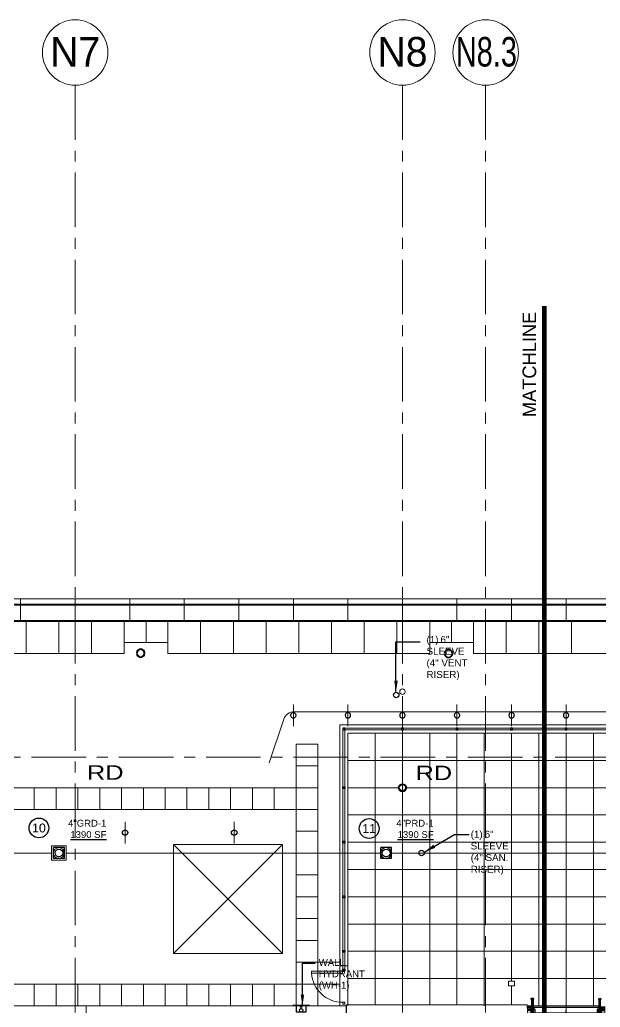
# Model space of a CAD drawing. Header units: inches. Extents: x -26500 to -19489, y -3216 to 2257.
# Drawn here: x -23282 to -22643, y 1099 to 2185 of the extents above; entities that cross this region are included whole.
import ezdxf
from ezdxf.enums import TextEntityAlignment as Align

# ---------------------------------------------------------------- set-up
doc = ezdxf.new("R2010")
doc.units = ezdxf.units.IN
doc.header["$LTSCALE"] = 48
doc.header["$MEASUREMENT"] = 0
for name, pattern in [('A113$0$CENTER', [2, 1.25, -0.25, 0.25, -0.25]), ('A113$0$DGN Style 2', [173.538547, 104.123128, -69.415419]), ('A113$0$DGN Style 3', [242.953966, 173.538547, -69.415419]), ('A113$0$DGN Style 4', [277.835214, 138.830838, -69.415419, 0.173539, -69.415419]), ('NB - PH Mezzanine_plan$0$HIDDEN2', [0.1875, 0.125, -0.0625]), ('NB - PH Mezzanine_plan$0$PHANTOM2', [1.25, 0.625, -0.125, 0.125, -0.125, 0.125, -0.125])]:
    doc.linetypes.add(name, pattern=pattern)
doc.layers.add('A-Anno-Legn', color=8, linetype='Continuous', lineweight=18)
for name, color, linetype in [('A113$0$63', 8, 'Continuous'), ('A113$0$A roof pave', 8, 'Continuous'), ('A113$0$A-DOOR-ADA', 8, 'Continuous'), ('A113$0$A-DOOR-FRM1', 8, 'Continuous'), ('A113$0$A-DOOR-FULL', 8, 'Continuous'), ('A113$0$A-DOOR-SWNG', 8, 'Continuous'), ('A113$0$A-DOOR-THLD', 8, 'Continuous'), ('A113$0$A-GLAZ-FULL', 8, 'Continuous'), ('A113$0$A-GRID-1DP0-15', 8, 'Continuous'), ('A113$0$A-GRID-GRDP0-15', 8, 'Continuous'), ('A113$0$A-PLUMB-SLEEVE', 8, 'Continuous'), ('A113$0$A-roof cope', 8, 'Continuous'), ('A113$0$A-roof davi', 8, 'Continuous'), ('A113$0$A-roof fall', 8, 'Continuous'), ('A113$0$A-roof hral', 8, 'Continuous'), ('A113$0$A-ROOF-PAVE-X1', 8, 'Continuous'), ('A113$0$A-trellis-above', 8, 'Continuous'), ('A113$0$A-WALL-EXTR', 8, 'Continuous'), ('A113$0$A-WALL-FULL-EXTR', 8, 'Continuous'), ('A113$0$bp113 - A-ROOF-CRTS', 8, 'Continuous'), ('A113$0$bp113 - A-ROOF-RFDR', 8, 'Continuous'), ('A113$0$C-PROP', 8, 'Continuous'), ('A113$0$Items below', 8, 'Continuous'), ('A113$0$tower crane', 8, 'Continuous'), ('A113$0$trellis', 8, 'Continuous'), ('NB - PH Mezzanine_plan$0$STMATCHLINE', 1, 'NB - PH Mezzanine_plan$0$HIDDEN2'), ('NB - PH Mezzanine_plan$0$STMETAL1', 1, 'NB - PH Mezzanine_plan$0$HIDDEN2'), ('NB - PH Mezzanine_plan$0$STPJ', 1, 'NB - PH Mezzanine_plan$0$HIDDEN2'), ('P-Anno', 6, 'Continuous'), ('P-Anno-Symb @ 96', 6, 'Continuous'), ('P-Pipe-Ftng', 134, 'Continuous'), ('P-Text', 6, 'Continuous'), ('XREF', 7, 'Continuous')]:
    doc.layers.add(name, color=color, linetype=linetype)
doc.styles.add('A113$0$style-Arial', font='arial.ttf')
doc.styles.add('MAMEP ANNO', font='arial.ttf', dxfattribs={"height": 0.078125})
doc.styles.add('NB - PH Mezzanine_plan$0$au101s01', font='AU101S01.shx')
doc.styles.add('P08', font='arial.ttf', dxfattribs={"height": 0.08})
doc.styles.get("Standard").update_dxf_attribs({"font": 'simplex.shx'})
doc.dimstyles.new('STANDARD$7', dxfattribs={"dimtxt": 0.18, "dimasz": 0.125, "dimexe": 0.18, "dimexo": 0.06, "dimgap": 0.09, "dimtad": 0, "dimtih": 1, "dimtoh": 1, "dimdec": 4, "dimzin": 0, "dimdsep": 46, "dimtxsty": 'Standard', "dimcen": 0.09, "dimadec": 0, "dimazin": 0, "dimtfac": 1, "dimtdec": 4, "dimtofl": 0, "dimtmove": 0, "dimatfit": 3, "dimfxl": 1, "dimtolj": 1, "dimtzin": 0, "dimarcsym": 0})

# ---------------------------------------------------------------- blocks, each defined once
blk = doc.blocks.new('*U726')
at = {"layer": 'A113$0$tower crane', "linetype": 'A113$0$DGN Style 2', "lineweight": 0}
for p, q in [((-480, 480, 0), (480, 480, 0)), ((-480, 480, 0), (-480, -480, 0)), ((-480, 480, 0), (480, -480, 0)), ((480, 480, 0), (-480, -480, 0)), ((480, 480, 0), (480, -480, 0)), ((-480, -480, 0), (480, -480, 0))]:
    blk.add_line(p, q, dxfattribs=at)
blk = doc.blocks.new('*U761')
at = {"layer": 'A113$0$A-DOOR-FRM1', "linetype": 'A113$0$DGN Style 4', "lineweight": 0}
for p, q in [((0, 9.4), (-42.5, 9.4)), ((0, 3.4), (-42.5, 3.4)), ((0, 9.4), (42.5, 9.4)), ((0, 3.4), (42.5, 3.4))]:
    blk.add_line(p, q, dxfattribs=at)
at = {"layer": 'A113$0$A-DOOR-FRM1', "linetype": 'A113$0$DGN Style 4', "lineweight": 0, "flags": 128}
for points in [[(-40.7, 7.8), (-40.7, 7.2), (-40, 7.2)], [(40.7, 7.8), (40.7, 7.2), (40, 7.2)]]:
    blk.add_lwpolyline(points, dxfattribs=at)
at = {"layer": 'A113$0$A-DOOR-FRM1', "linetype": 'Continuous', "lineweight": 0}
for radius in [0.875, 0.688]:
    blk.add_circle((-40.7, 7.2), radius, dxfattribs=at)
at = {"layer": 'A113$0$A-DOOR-FRM1', "linetype": 'Continuous', "lineweight": 0, "extrusion": (0, 0, -1)}
for radius in [0.875, 0.688]:
    blk.add_circle((-40.7, 7.2), radius, dxfattribs=at)
at = {"layer": 'A113$0$A-DOOR-FULL', "lineweight": 40}
for p, q in [((-38.1, 18.5), (-38.1, 19.4)), ((-38.1, 18.5), (-38.1, 19.4)), ((-37.3, 18.5), (-38, 18.5)), ((-37.3, 18.5), (-38, 18.5)), ((-37.3, -18.5), (-37.3, 18.5)), ((-37.3, -18.5), (-37.3, 18.5)), ((-36.8, 18.5), (-36.8, -18.5)), ((-36, 18.5), (-36.8, 18.5)), ((-36.8, 18.5), (-36.8, -18.5)), ((-36, 18.5), (-36.8, 18.5)), ((36, 18.5), (36.7, 18.5)), ((36, 18.5), (36.7, 18.5)), ((36.7, 18.5), (36.7, -18.5)), ((36.7, 18.5), (36.7, -18.5)), ((37.2, -18.5), (37.2, 18.5)), ((37.2, 18.5), (38, 18.5)), ((37.2, -18.5), (37.2, 18.5)), ((37.2, 18.5), (38, 18.5)), ((38, 18.5), (38, 19.4)), ((38, 18.5), (38, 19.4)), ((-38.1, -18.6), (-38.1, -19.4)), ((-38.1, -18.6), (-38.1, -19.4)), ((-37.3, -18.5), (-38, -18.5)), ((-37.3, -18.5), (-38, -18.5)), ((-36, -18.5), (-36.8, -18.5)), ((-36, -18.5), (-36.8, -18.5)), ((-36, -19.4), (-36, -18.6)), ((-36, -19.4), (-36, -18.6)), ((35.9, -19.4), (35.9, -18.6)), ((35.9, -19.4), (35.9, -18.6)), ((36, -18.5), (36.7, -18.5)), ((36, -18.5), (36.7, -18.5)), ((37.2, -18.5), (38, -18.5)), ((37.2, -18.5), (38, -18.5)), ((38, -18.6), (38, -19.4)), ((38, -18.6), (38, -19.4))]:
    blk.add_line(p, q, dxfattribs=at)
at = {"layer": 'A113$0$A-DOOR-FULL', "lineweight": 0}
for p, q in [((-38, 18.5), (-38, -15)), ((-36, 18.5), (-36, 8.6)), ((36, 18.5), (36, 8.6)), ((38, 18.5), (38, -15)), ((-38.9, 10.3), (-42.5, 10.3)), ((-42.5, 10.2), (-42.5, 3.3)), ((-42.3, 6), (-42.5, 6)), ((-38.9, 3.3), (-42.5, 3.3)), ((-36, 7.4), (-36, -15)), ((36, 7.4), (36, -15)), ((38.9, 10.3), (42.5, 10.3)), ((38.9, 3.3), (42.5, 3.3)), ((42.2, 6), (42.5, 6)), ((42.5, 10.2), (42.5, 3.3)), ((-38, -16.2), (-38, -18.5)), ((-38, -16.2), (-38, -18.5)), ((-36, -16.2), (-36, -18.5)), ((-36, -16.2), (-36, -18.5)), ((36, -16.2), (36, -18.5)), ((36, -16.2), (36, -18.5)), ((38, -16.2), (38, -18.5)), ((38, -16.2), (38, -18.5))]:
    blk.add_line(p, q, dxfattribs=at)
at = {"layer": 'A113$0$A-DOOR-FULL'}
for p, q in [((-37.3, 18.5), (-37.4, 18.5)), ((-37.3, 18.5), (-37.4, 18.5)), ((-36.6, 18.5), (-36.8, 18.5)), ((-36.6, 18.5), (-36.8, 18.5)), ((36.6, 18.5), (36.7, 18.5)), ((36.6, 18.5), (36.7, 18.5)), ((37.2, 18.5), (37.4, 18.5)), ((37.2, 18.5), (37.4, 18.5)), ((-37.3, -18.5), (-37.4, -18.5)), ((-37.3, -18.5), (-37.4, -18.5)), ((-36.6, -18.5), (-36.8, -18.5)), ((-36.6, -18.5), (-36.8, -18.5)), ((36.6, -18.5), (36.7, -18.5)), ((36.6, -18.5), (36.7, -18.5)), ((37.2, -18.5), (37.4, -18.5)), ((37.2, -18.5), (37.4, -18.5))]:
    blk.add_line(p, q, dxfattribs=at)
at = {"layer": 'A113$0$A-DOOR-FULL', "lineweight": 30}
for p, q in [((-36, 19.4), (-36, 18.5)), ((-36, 19.4), (-36, 18.5)), ((35.9, 19.4), (35.9, 18.5)), ((35.9, 19.4), (35.9, 18.5))]:
    blk.add_line(p, q, dxfattribs=at)
at = {"layer": 'A113$0$A-DOOR-FULL', "linetype": 'Continuous', "lineweight": 0}
for p, q in [((-38.9, 10.3), (-42.5, 10.3)), ((-38.9, 10.3), (-38.9, 3.3)), ((-36, 8.6), (-36.8, 8.6)), ((-36, 7.4), (-36.8, 7.4)), ((-35.4, -14.3), (-35.4, 6.8)), ((-35.4, -14.3), (-35.4, 6.8)), ((-34.1, -14.3), (-34.1, 6.8)), ((-34.1, -14.3), (-34.1, 6.8)), ((34.1, -14.3), (34.1, 6.8)), ((34.1, -14.3), (34.1, 6.8)), ((35.4, -14.3), (35.4, 6.8)), ((35.4, -14.3), (35.4, 6.8)), ((36, 8.6), (36.7, 8.6)), ((36, 7.4), (36.7, 7.4)), ((38.9, 10.3), (38.9, 3.3)), ((38.9, 10.3), (42.5, 10.3)), ((-39.3, -15), (-37.3, -15)), ((-39.3, -15), (-37.3, -15)), ((-39.3, -16.2), (-37.3, -16.2)), ((-39.3, -16.2), (-37.3, -16.2)), ((-36.8, -15), (-36, -15)), ((-36.8, -15), (-36, -15)), ((-36.8, -16.2), (-36, -16.2)), ((-36.8, -16.2), (-36, -16.2)), ((36.7, -15), (36, -15)), ((36.7, -15), (36, -15)), ((36.7, -16.2), (36, -16.2)), ((36.7, -16.2), (36, -16.2)), ((39.2, -15), (37.2, -15)), ((39.2, -15), (37.2, -15)), ((39.2, -16.2), (37.2, -16.2)), ((39.2, -16.2), (37.2, -16.2))]:
    blk.add_line(p, q, dxfattribs=at)
at = {"layer": 'A113$0$A-DOOR-FULL', "linetype": 'Continuous', "lineweight": 0, "extrusion": (0, 0, -1)}
blk.add_circle((39.2, -15.6), 0.625, dxfattribs=at)
blk.add_circle((39.2, -15.6), 0.625, dxfattribs=at)
at = {"layer": 'A113$0$A-DOOR-FULL', "linetype": 'Continuous', "lineweight": 0}
blk.add_circle((39.2, -15.6), 0.625, dxfattribs=at)
blk.add_circle((39.2, -15.6), 0.625, dxfattribs=at)
at = {"layer": 'A113$0$A-DOOR-FULL', "lineweight": 40}
for centre, radius, start, end in [((-38, 19.4), 0.05, 112.9744, 180), ((-38, 19.4), 0.05, 112.9744, 180), ((-38, 18.5), 0.05, 180, 270), ((-38, 18.5), 0.05, 180, 270), ((-38, -18.6), 0.05, 90, 180), ((-38, -18.6), 0.05, 90, 180), ((-38, -19.4), 0.05, 180, 247.0256), ((-38, -19.4), 0.05, 180, 247.0256), ((-37, -17), 2.61, 247.0256, 270.0003), ((-37, -17), 2.61, 247.0256, 270.0003), ((-37, -17), 2.61, 270.0003, 292.9744), ((-37, -17), 2.61, 270.0003, 292.9744), ((-36, -18.6), 0.05, 0, 90), ((-36, -18.6), 0.05, 0, 90), ((-36, -19.4), 0.05, 292.9744, 0), ((-36, -19.4), 0.05, 292.9744, 0)]:
    blk.add_arc(centre, radius, start, end, dxfattribs=at)
at = {"layer": 'A113$0$A-DOOR-FULL', "lineweight": 30}
for centre, radius, start, end in [((-37, 17), 2.61, 67.0256, 112.9744), ((-37, 17), 2.61, 67.0256, 112.9744), ((-36, 19.4), 0.05, 0, 67.0256), ((-36, 19.4), 0.05, 0, 67.0256), ((-36, 18.5), 0.05, 270, 0), ((-36, 18.5), 0.05, 270, 0)]:
    blk.add_arc(centre, radius, start, end, dxfattribs=at)
at = {"layer": 'A113$0$A-DOOR-FULL', "lineweight": 30, "extrusion": (0, 0, -1)}
for centre, radius, start, end in [((-36, 19.4), 0.05, 0, 67.0256), ((-36, 19.4), 0.05, 0, 67.0256), ((-36, 18.5), 0.05, 270, 0), ((-36, 18.5), 0.05, 270, 0), ((-37, 17), 2.61, 67.0256, 112.9744), ((-37, 17), 2.61, 67.0256, 112.9744)]:
    blk.add_arc(centre, radius, start, end, dxfattribs=at)
at = {"layer": 'A113$0$A-DOOR-FULL', "lineweight": 40, "extrusion": (0, 0, -1)}
for centre, radius, start, end in [((-38, 19.4), 0.05, 112.9744, 180), ((-38, 19.4), 0.05, 112.9744, 180), ((-38, 18.5), 0.05, 180, 270), ((-38, 18.5), 0.05, 180, 270), ((-36, -18.6), 0.05, 0, 90), ((-36, -18.6), 0.05, 0, 90), ((-36, -19.4), 0.05, 292.9744, 0), ((-36, -19.4), 0.05, 292.9744, 0), ((-37, -17), 2.61, 270.0003, 292.9744), ((-37, -17), 2.61, 270.0003, 292.9744), ((-37, -17), 2.61, 247.0256, 270.0003), ((-37, -17), 2.61, 247.0256, 270.0003), ((-38, -18.6), 0.05, 90, 180), ((-38, -18.6), 0.05, 90, 180), ((-38, -19.4), 0.05, 180, 247.0256), ((-38, -19.4), 0.05, 180, 247.0256)]:
    blk.add_arc(centre, radius, start, end, dxfattribs=at)
at = {"layer": 'A113$0$A-DOOR-FULL', "linetype": 'Continuous', "lineweight": 0}
for centre, radius, start, end in [((-36, 6.8), 1.88, 0, 90), ((-36, 6.8), 1.88, 0, 90), ((-36, 6.8), 0.625, 0, 90), ((-36, 6.8), 0.625, 0, 90), ((36, -14.3), 1.88, 180, 270), ((36, -14.3), 1.88, 180, 270), ((36, -14.3), 0.625, 180, 270), ((36, -14.3), 0.625, 180, 270)]:
    blk.add_arc(centre, radius, start, end, dxfattribs=at)
at = {"layer": 'A113$0$A-DOOR-FULL', "linetype": 'Continuous', "lineweight": 0, "extrusion": (0, 0, -1)}
for centre, radius, start, end in [((-36, 6.8), 1.88, 0, 90), ((-36, 6.8), 1.88, 0, 90), ((-36, 6.8), 0.625, 0, 90), ((-36, 6.8), 0.625, 0, 90), ((36, -14.3), 0.625, 180, 270), ((36, -14.3), 1.88, 180, 270), ((36, -14.3), 0.625, 180, 270), ((36, -14.3), 1.88, 180, 270)]:
    blk.add_arc(centre, radius, start, end, dxfattribs=at)
at = {"layer": 'A113$0$A-DOOR-FULL', "lineweight": 0}
for points in [[(-42.3, 8.3), (-42.5, 8.3), (-42.5, 6), (-42.3, 6)], [(42.2, 8.3), (42.5, 8.3), (42.5, 6), (42.2, 6)]]:
    blk.add_3dface(points, dxfattribs=at)
at = {"layer": 'A113$0$A-DOOR-SWNG', "linetype": 'A113$0$DGN Style 3', "lineweight": 0}
blk.add_line((0, 6.3), (0, 9.3), dxfattribs=at)
blk.add_line((0, 6.3), (0, 9.3), dxfattribs=at)
for points in [[(-36, -19.6), (-1.9, -2.8), (-0.1, 6.3)], [(36, -19.6), (1.9, -2.8), (0.1, 6.3)]]:
    blk.add_spline(points, degree=3, dxfattribs=at)
at = {"layer": 'A113$0$A-DOOR-THLD', "linetype": 'Continuous', "lineweight": 0}
for p, q in [((-38, 9.8), (-38.9, 9.8)), ((-38, 3.8), (-38.9, 3.8)), ((-36, 9.8), (0, 9.8)), ((-35.4, 3.8), (-36, 3.8)), ((-34.1, 3.8), (0, 3.8)), ((36, 9.8), (0, 9.8)), ((34.1, 3.8), (0, 3.8)), ((35.4, 3.8), (36, 3.8)), ((38.9, 9.8), (38, 9.8)), ((38, 3.8), (38.9, 3.8))]:
    blk.add_line(p, q, dxfattribs=at)
at = {"layer": 'A113$0$A-DOOR-THLD', "linetype": 'A113$0$DGN Style 2', "lineweight": 0}
for p, q in [((-38, 9.8), (-36, 9.8)), ((-38, 3.8), (-36, 3.8)), ((-35.4, 3.8), (-34.1, 3.8)), ((35.4, 3.8), (34.1, 3.8)), ((38, 9.8), (36, 9.8)), ((38, 3.8), (36, 3.8))]:
    blk.add_line(p, q, dxfattribs=at)
at = {"layer": 'A113$0$A-GLAZ-FULL', "linetype": 'Continuous', "lineweight": 30}
blk.add_circle((-40.7, 7.2), 1.19, dxfattribs=at)
at = {"layer": 'A113$0$A-GLAZ-FULL', "linetype": 'Continuous', "lineweight": 30, "extrusion": (0, 0, -1)}
blk.add_circle((-40.7, 7.2), 1.19, dxfattribs=at)
blk = doc.blocks.new('A113')
at = {"layer": 'A113$0$A roof pave', "lineweight": 0, "transparency": 33554687}
for p, q in [((-23275, 1488.1, -2660.4), (-23275, 1524.1, -2660.4)), ((-23239, 1488.1, -2660.4), (-23239, 1524.1, -2660.4)), ((-23203, 1488.1, -2660.4), (-23203, 1524.1, -2660.4)), ((-23167, 1500.1, -2660.4), (-23167, 1524.1, -2660.4)), ((-23143, 1500.1, -2660.4), (-23143, 1524.1, -2660.4)), ((-23119, 1500.1, -2660.4), (-23119, 1524.1, -2660.4)), ((-23083, 1488.1, -2660.4), (-23083, 1524.1, -2660.4)), ((-23047, 1488.1, -2660.4), (-23047, 1524.1, -2660.4)), ((-23011, 1488.1, -2660.4), (-23011, 1524.1, -2660.4)), ((-22975, 1488.1, -2660.4), (-22975, 1524.1, -2660.4)), ((-22939, 1488.1, -2660.4), (-22939, 1524.1, -2660.4)), ((-22903, 1488.1, -2660.4), (-22903, 1524.1, -2660.4)), ((-22867, 1488.1, -2660.4), (-22867, 1524.1, -2660.4)), ((-22831, 1500.1, -2660.4), (-22831, 1524.1, -2660.4)), ((-22807, 1500.1, -2660.4), (-22807, 1524.1, -2660.4)), ((-22783, 1500.1, -2660.4), (-22783, 1524.1, -2660.4)), ((-22747, 1488.1, -2660.4), (-22747, 1524.1, -2660.4)), ((-22711, 1488.1, -2660.4), (-22711, 1524.1, -2660.4)), ((-22675, 1488.1, -2660.4), (-22675, 1524.1, -2660.4)), ((-22978, 1364.5, -2660.4), (-22954, 1364.5, -2660.4)), ((-23266, 1340.5, -2660.4), (-23266, 1316.5, -2660.4)), ((-23242, 1340.5, -2660.4), (-23242, 1316.5, -2660.4)), ((-23218, 1340.5, -2660.4), (-23218, 1316.5, -2660.4)), ((-23194, 1340.5, -2660.4), (-23194, 1316.5, -2660.4)), ((-23170, 1340.5, -2660.4), (-23170, 1316.5, -2660.4)), ((-23146, 1340.5, -2660.4), (-23146, 1316.5, -2660.4)), ((-23122, 1340.5, -2660.4), (-23122, 1316.5, -2660.4)), ((-23098, 1340.5, -2660.4), (-23098, 1316.5, -2660.4)), ((-23074, 1340.5, -2660.4), (-23074, 1316.5, -2660.4)), ((-23050, 1340.5, -2660.4), (-23050, 1316.5, -2660.4)), ((-23026, 1340.5, -2660.4), (-23026, 1316.5, -2660.4)), ((-23002, 1340.5, -2660.4), (-23002, 1316.5, -2660.4)), ((-22978, 1340.5, -2660.4), (-22954, 1340.5, -2660.4)), ((-22978, 1340.5, -2660.4), (-22978, 1316.5, -2660.4)), ((-22978, 1316.5, -2660.4), (-22954, 1316.5, -2660.4)), ((-22978, 1292.5, -2660.4), (-22954, 1292.5, -2660.4)), ((-22978, 1268.5, -2660.4), (-22954, 1268.5, -2660.4)), ((-22978, 1244.5, -2660.4), (-22954, 1244.5, -2660.4)), ((-22978, 1220.5, -2660.4), (-22954, 1220.5, -2660.4)), ((-22978, 1196.5, -2660.4), (-22954, 1196.5, -2660.4)), ((-22978, 1172.5, -2660.4), (-22954, 1172.5, -2660.4)), ((-22978, 1148.5, -2660.4), (-22954, 1148.5, -2660.4)), ((-22954, 1148.5, -2660.4), (-22954, 1124.5, -2660.4)), ((-22954, 1148.5, -2660.4), (-22930, 1148.5, -2660.4)), ((-22930, 1144.5, -2660.4), (-22930, 1100.5, -2660.4)), ((-23266, 1124.5, -2660.4), (-23266, 1100.5, -2660.4)), ((-23242, 1124.5, -2660.4), (-23242, 1100.5, -2660.4)), ((-23218, 1124.5, -2660.4), (-23218, 1100.5, -2660.4)), ((-23194, 1124.5, -2660.4), (-23194, 1100.5, -2660.4)), ((-23170, 1124.5, -2660.4), (-23170, 1100.5, -2660.4)), ((-23146, 1124.5, -2660.4), (-23146, 1100.5, -2660.4)), ((-23122, 1124.5, -2660.4), (-23122, 1100.5, -2660.4)), ((-23098, 1124.5, -2660.4), (-23098, 1100.5, -2660.4)), ((-23074, 1124.5, -2660.4), (-23074, 1100.5, -2660.4)), ((-23050, 1124.5, -2660.4), (-23050, 1100.5, -2660.4)), ((-23026, 1124.5, -2660.4), (-23026, 1100.5, -2660.4)), ((-23002, 1124.5, -2660.4), (-23002, 1100.5, -2660.4)), ((-22978, 1124.5, -2660.4), (-22978, 1100.5, -2660.4)), ((-22954, 1124.5, -2660.4), (-22954, 1100.5, -2660.4)), ((-22930, 1124.5, -2660.4), (-22930, 1100.5, -2660.4))]:
    blk.add_line(p, q, dxfattribs=at)
at = {"layer": 'A113$0$A roof pave', "lineweight": 13, "transparency": 33554687}
for p, q in [((-23167, 1500.1, -2660.4), (-23119, 1500.1, -2660.4)), ((-23167, 1500.1, -2660.4), (-23167, 1488.1, -2660.4)), ((-23119, 1500.1, -2660.4), (-23119, 1488.1, -2660.4)), ((-22831, 1500.1, -2660.4), (-22783, 1500.1, -2660.4)), ((-22831, 1500.1, -2660.4), (-22831, 1488.1, -2660.4)), ((-22783, 1500.1, -2660.4), (-22783, 1488.1, -2660.4)), ((-23455, 1488.1, -2660.4), (-23167, 1488.1, -2660.4)), ((-23119, 1488.1, -2660.4), (-22831, 1488.1, -2660.4)), ((-22783, 1488.1, -2660.4), (-22495, 1488.1, -2660.4)), ((-22978, 1388.5, -2660.4), (-22954, 1388.5, -2660.4)), ((-22978, 1124.5, -2660.4), (-22978, 1388.5, -2660.4)), ((-22954, 1148.5, -2660.4), (-22954, 1388.5, -2660.4)), ((-22978, 1340.5, -2660.4), (-23650, 1340.5, -2660.4)), ((-22978, 1316.5, -2660.4), (-23650, 1316.5, -2660.4)), ((-22930, 1124.5, -2660.4), (-23650, 1124.5, -2660.4))]:
    blk.add_line(p, q, dxfattribs=at)
at = {"layer": 'A113$0$A-DOOR-ADA', "lineweight": 13, "transparency": 33554687}
blk.add_3dface([(-22744.3, 1122.5, -2660.4), (-22744.3, 1127.5, -2660.4), (-22737.8, 1127.5, -2660.4), (-22737.8, 1122.5, -2660.4)], dxfattribs=at)
at = {"layer": 'A113$0$A-GRID-1DP0-15', "lineweight": 13, "transparency": 33554687}
for centre in [(-23221, 2149.2), (-22861, 2149.2)]:
    blk.add_circle(centre, 36, dxfattribs=at)
at = {"layer": 'A113$0$A-GRID-GRDP0-15', "linetype": 'A113$0$CENTER', "lineweight": 0, "transparency": 33554687}
for p, q in [((-23221, 2113.2), (-23221, -676.9)), ((-22861, 2113.2), (-22861, -797.9)), ((-22769.5, 2113.2), (-22769.5, 1016.1)), ((-23941, 1374.1), (-20364.9, 1374.1))]:
    blk.add_line(p, q, dxfattribs=at)
at = {"layer": 'A113$0$A-GRID-GRDP0-15', "lineweight": 13, "transparency": 33554687}
blk.add_circle((-22769.5, 2149.2), 36, dxfattribs=at)
at = {"layer": 'A113$0$A-PLUMB-SLEEVE', "lineweight": 13, "transparency": 33554687}
blk.add_circle((-22861, 1446.1, -2660.4), 3, dxfattribs=at)
at = {"layer": 'A113$0$A-roof cope', "lineweight": 13, "transparency": 33554687}
blk.add_line((-23887, 1548.1, -2660.4), (-21055, 1548.1, -2660.4), dxfattribs=at)
at = {"layer": 'A113$0$A-roof cope', "lineweight": 0, "transparency": 33554687}
for p, q in [((-23281, 1524.1, -2660.4), (-23281, 1548.1, -2660.4)), ((-23221, 1524.1, -2660.4), (-23221, 1548.1, -2660.4)), ((-23161, 1524.1, -2660.4), (-23161, 1548.1, -2660.4)), ((-23101, 1524.1, -2660.4), (-23101, 1548.1, -2660.4)), ((-23041, 1524.1, -2660.4), (-23041, 1548.1, -2660.4)), ((-22981, 1524.1, -2660.4), (-22981, 1548.1, -2660.4)), ((-22921, 1524.1, -2660.4), (-22921, 1548.1, -2660.4)), ((-22861, 1524.1, -2660.4), (-22861, 1548.1, -2660.4)), ((-22801, 1524.1, -2660.4), (-22801, 1548.1, -2660.4)), ((-22741, 1524.1, -2660.4), (-22741, 1548.1, -2660.4)), ((-22681, 1524.1, -2660.4), (-22681, 1548.1, -2660.4))]:
    blk.add_line(p, q, dxfattribs=at)
at = {"layer": 'A113$0$A-roof cope', "lineweight": 40, "transparency": 33554687}
blk.add_line((-23863, 1524.1, -2660.4), (-21079, 1524.1, -2660.4), dxfattribs=at)
at = {"layer": 'A113$0$A-roof davi', "lineweight": 40, "transparency": 33554687, "extrusion": (0, 0, -1)}
for centre in [(23149, 1488.5, 2660.4), (22810.3, 1488.1, 2660.4)]:
    blk.add_circle(centre, 4.32, dxfattribs=at)
at = {"layer": 'A113$0$A-roof fall', "lineweight": 0, "transparency": 33554687}
for p, q in [((-22981, 1408.1, -2660.4), (-22981, 1432.1, -2660.4)), ((-22921, 1408.1, -2660.4), (-22921, 1432.1, -2660.4)), ((-22861, 1408.1, -2660.4), (-22861, 1432.1, -2660.4)), ((-22801, 1408.1, -2660.4), (-22801, 1432.1, -2660.4)), ((-22741, 1408.1, -2660.4), (-22741, 1432.1, -2660.4)), ((-22681, 1408.1, -2660.4), (-22681, 1432.1, -2660.4)), ((-23166.1, 1303.1, -2660.4), (-23166.1, 1279.1, -2660.4)), ((-23046.1, 1303.1, -2660.4), (-23046.1, 1279.1, -2660.4))]:
    blk.add_line(p, q, dxfattribs=at)
at = {"layer": 'A113$0$A-roof fall', "lineweight": 13, "transparency": 33554687}
for p, q in [((-22980, 1424.1, -2660.4), (-21244.1, 1424.1, -2660.4)), ((-22991.3, 1415.9, -2660.4), (-23007.6, 1367.9, -2660.4))]:
    blk.add_line(p, q, dxfattribs=at)
at = {"layer": 'A113$0$A-roof fall', "lineweight": 13, "transparency": 33554687, "extrusion": (0, 0, -1)}
blk.add_arc((22980, 1412.1, 2660.4), 12, 18.7377, 90, dxfattribs=at)
at = {"layer": 'A113$0$A-roof fall', "lineweight": 30, "transparency": 33554687, "extrusion": (0, 0, -1)}
for centre in [(-22981, 1420.1, -2660.4), (-22921, 1420.1, -2660.4), (-22861, 1420.1, -2660.4), (-22801, 1420.1, -2660.4), (-22741, 1420.1, -2660.4), (-22681, 1420.1, -2660.4)]:
    blk.add_ellipse(centre, major_axis=(-3, 0), ratio=0.999999, dxfattribs=at)
at = {"layer": 'A113$0$A-roof fall', "lineweight": 30, "transparency": 33554687}
for centre in [(-23166.1, 1291.1, -2660.4), (-23046.1, 1291.1, -2660.4)]:
    blk.add_ellipse(centre, major_axis=(-3, 0), ratio=0.999999, dxfattribs=at)
at = {"layer": 'A113$0$A-roof hral', "lineweight": 13, "transparency": 33554687}
for p, q in [((-22926.5, 1138.5, -2660.4), (-22926.5, 1405.5, -2660.4)), ((-22926, 1406, -2660.4), (-21358.5, 1406, -2660.4)), ((-22924.5, 1138.5, -2660.4), (-22924.5, 1403.5, -2660.4)), ((-22924, 1404, -2660.4), (-21360.5, 1404, -2660.4)), ((-22927, 1138.5, -2660.4), (-22961, 1138.5, -2660.4)), ((-22961, 1138.5, -2660.4), (-22961, 1136.5, -2660.4)), ((-22927, 1136.5, -2660.4), (-22961, 1136.5, -2660.4)), ((-22927, 1138.5, -2660.4), (-22927, 1136.5, -2660.4)), ((-22926.5, 1138.5, -2660.4), (-22924.5, 1138.5, -2660.4)), ((-22924.5, 1138.5, -2660.4), (-22926.5, 1138.5, -2660.4)), ((-22926.5, 1102.5, -2660.4), (-22926.5, 1104.5, -2660.4)), ((-22926.5, 1104.5, -2660.4), (-22924.5, 1104.5, -2660.4)), ((-22926.5, 1102.5, -2660.4), (-22926.5, 1104.5, -2660.4)), ((-22924.5, 1104.5, -2660.4), (-22926.5, 1104.5, -2660.4)), ((-22926.5, 1102.5, -2660.4), (-22924.5, 1102.5, -2660.4)), ((-22924.5, 1102.5, -2660.4), (-22926.5, 1102.5, -2660.4)), ((-22924.5, 1102.5, -2660.4), (-22924.5, 1104.5, -2660.4)), ((-22924.5, 1102.5, -2660.4), (-22924.5, 1104.5, -2660.4))]:
    blk.add_line(p, q, dxfattribs=at)
at = {"layer": 'A113$0$A-roof hral', "lineweight": 0, "transparency": 33554687}
blk.add_arc((-22927, 1138.5, -2660.4), 34, 183.3723, 270.8425, dxfattribs=at)
at = {"layer": 'A113$0$A-roof hral', "lineweight": 30, "transparency": 33554687}
for points in [[(-22924.5, 1406, -2660.4), (-22926.5, 1406, -2660.4), (-22926.5, 1404, -2660.4), (-22924.5, 1404, -2660.4)], [(-22860, 1406, -2660.4), (-22862, 1406, -2660.4), (-22862, 1404, -2660.4), (-22860, 1404, -2660.4)], [(-22800, 1406, -2660.4), (-22802, 1406, -2660.4), (-22802, 1404, -2660.4), (-22800, 1404, -2660.4)], [(-22740, 1406, -2660.4), (-22742, 1406, -2660.4), (-22742, 1404, -2660.4), (-22740, 1404, -2660.4)], [(-22680, 1406, -2660.4), (-22682, 1406, -2660.4), (-22682, 1404, -2660.4), (-22680, 1404, -2660.4)], [(-22924.5, 1339.5, -2660.4), (-22926.5, 1339.5, -2660.4), (-22926.5, 1341.5, -2660.4), (-22924.5, 1341.5, -2660.4)], [(-22924.5, 1279.5, -2660.4), (-22926.5, 1279.5, -2660.4), (-22926.5, 1281.5, -2660.4), (-22924.5, 1281.5, -2660.4)], [(-22924.5, 1219.5, -2660.4), (-22926.5, 1219.5, -2660.4), (-22926.5, 1221.5, -2660.4), (-22924.5, 1221.5, -2660.4)], [(-22924.5, 1159.5, -2660.4), (-22926.5, 1159.5, -2660.4), (-22926.5, 1161.5, -2660.4), (-22924.5, 1161.5, -2660.4)], [(-22924.5, 1138.5, -2660.4), (-22926.5, 1138.5, -2660.4), (-22926.5, 1140.5, -2660.4), (-22924.5, 1140.5, -2660.4)], [(-22926.5, 1138.5, -2660.4), (-22924.5, 1138.5, -2660.4), (-22924.5, 1140.5, -2660.4), (-22926.5, 1140.5, -2660.4)]]:
    blk.add_3dface(points, dxfattribs=at)
at = {"layer": 'A113$0$A-ROOF-PAVE-X1', "lineweight": 13, "transparency": 33554687}
for p, q in [((-22930, 1409.5, -2660.4), (-21354.5, 1409.5, -2660.4)), ((-22930, 1144.5, -2660.4), (-22930, 1409.5, -2660.4)), ((-22921, 1400.5, -2660.4), (-21363.5, 1400.5, -2660.4)), ((-22921, 1144.5, -2660.4), (-22921, 1400.5, -2660.4)), ((-22930, 1144.5, -2660.4), (-22926.5, 1144.5, -2660.4)), ((-22924.5, 1144.5, -2660.4), (-22921, 1144.5, -2660.4))]:
    blk.add_line(p, q, dxfattribs=at)
at = {"layer": 'A113$0$A-ROOF-PAVE-X1', "lineweight": 0, "transparency": 33554687}
for p, q in [((-22891, 1101.5, -2660.4), (-22891, 1400.5, -2660.4)), ((-22861, 1344.5, -2660.4), (-22861, 1400.5, -2660.4)), ((-22831, 1101.5, -2660.4), (-22831, 1400.5, -2660.4)), ((-22801, 1101.5, -2660.4), (-22801, 1400.5, -2660.4)), ((-22771, 1100.5, -2660.4), (-22771, 1400.5, -2660.4)), ((-22741, 1127.5, -2660.4), (-22741, 1400.5, -2660.4)), ((-22711, 1130.5, -2660.4), (-22711, 1400.5, -2660.4)), ((-22681, 1100.5, -2660.4), (-22681, 1400.5, -2660.4)), ((-22651, 1100.5, -2660.4), (-22651, 1400.5, -2660.4)), ((-22921, 1370.5, -2660.4), (-21363.5, 1370.5, -2660.4)), ((-22921, 1340.5, -2660.4), (-22865, 1340.5, -2660.4)), ((-22861, 1100.5, -2660.4), (-22861, 1336.5, -2660.4)), ((-22857, 1340.5, -2660.4), (-22505, 1340.5, -2660.4)), ((-22921, 1310.5, -2660.4), (-21363.5, 1310.5, -2660.4)), ((-22921, 1280.5, -2660.4), (-21363.5, 1280.5, -2660.4)), ((-22921, 1250.5, -2660.4), (-21363.5, 1250.5, -2660.4)), ((-22921, 1220.5, -2660.4), (-21363.5, 1220.5, -2660.4)), ((-22921, 1190.5, -2660.4), (-21363.5, 1190.5, -2660.4)), ((-22921, 1160.5, -2660.4), (-21363.5, 1160.5, -2660.4)), ((-22921, 1101.5, -2660.4), (-22921, 1144.5, -2660.4)), ((-22921, 1130.5, -2660.4), (-21363.5, 1130.5, -2660.4)), ((-22711, 1100.5, -2660.4), (-22711, 1130.5, -2660.4)), ((-22741, 1101.5, -2660.4), (-22741, 1122.5, -2660.4)), ((-22723.8, 1100.5, -2660.4), (-22719, 1100.5, -2660.4)), ((-22717, 1100.5, -2660.4), (-22645, 1100.5, -2660.4)), ((-22681, 1099, -2660.4), (-22681, 1103.4, -2660.4))]:
    blk.add_line(p, q, dxfattribs=at)
at = {"layer": 'A113$0$A-trellis-above', "lineweight": 0, "transparency": 33554687}
for q in [(-22921, 1100.5, -2660.4), (-21363.5, 1400.5, -2660.4)]:
    blk.add_line((-22921, 1400.5, -2660.4), q, dxfattribs=at)
at = {"layer": 'A113$0$A-WALL-EXTR', "lineweight": 0, "transparency": 33554687}
for p, q in [((-22922.8, 1100.5, 1992.8), (-22922.8, 1101.5, 1992.8)), ((-22723.8, 1098, 1992.8), (-22723.8, 1101.5, 1992.8))]:
    blk.add_line(p, q, dxfattribs=at)
at = {"layer": 'A113$0$A-WALL-EXTR', "lineweight": 0, "transparency": 33554687, "elevation": 1992.8, "flags": 128}
blk.add_lwpolyline([(-22922.8, 1101.5), (-22723.8, 1101.5)], dxfattribs=at)
at = {"layer": 'A113$0$A-WALL-FULL-EXTR', "lineweight": 13, "transparency": 33554687}
blk.add_line((-22922.8, 1100.5, 1992.8), (-23476.7, 1100.5, 1992.8), dxfattribs=at)
at = {"layer": 'A113$0$A-WALL-FULL-EXTR', "lineweight": 30, "transparency": 33554687}
blk.add_line((-22922.8, 1100.5, 1992.8), (-22922.8, 1091.2, 1992.8), dxfattribs=at)
at = {"layer": 'A113$0$bp113 - A-ROOF-CRTS', "lineweight": 13, "transparency": 33554687}
for p, q in [((-23591, 1268.6, -2660.4), (-23247, 1268.6, -2660.4)), ((-23231, 1268.6, -2660.4), (-22885, 1268.6, -2660.4)), ((-22873, 1268.6, -2660.4), (-22525, 1268.6, -2660.4))]:
    blk.add_line(p, q, dxfattribs=at)
at = {"layer": 'A113$0$bp113 - A-ROOF-RFDR', "lineweight": 13, "transparency": 33554687}
for centre in [(-23239, 1268.6, -2660.4), (-22879, 1268.6, -2660.4)]:
    blk.add_circle(centre, 6, dxfattribs=at)
blk.add_3dface([(-23247, 1276.6, -2660.4), (-23231, 1276.6, -2660.4), (-23231, 1260.6, -2660.4), (-23247, 1260.6, -2660.4)], dxfattribs=at)
at = {"layer": 'A113$0$C-PROP', "lineweight": 40, "transparency": 33554687, "flags": 128}
blk.add_lwpolyline([(-25004.5, -676.9), (-24022, 1542.1), (-21061, 1542.1), (-21061, -676.9)], dxfattribs=at)
at = {"layer": 'A113$0$Items below', "lineweight": 0, "transparency": 33554687}
blk.add_line((-21061, 1542.1, -2660.4), (-23881, 1542.1, -2660.4), dxfattribs=at)
at = {"layer": 'A113$0$trellis', "lineweight": 40, "transparency": 33554687}
for centre in [(-22861, 1340.5, 0), (-22861, 1340.5, -2660.4)]:
    blk.add_circle(centre, 4, dxfattribs=at)
at = {"layer": 'A113$0$A-DOOR-SWNG', "lineweight": 0, "transparency": 33554687}
blk.add_blockref('*U761', (-22681, 1089.2, 1992.8), dxfattribs=at)
at = {"layer": 'A113$0$tower crane', "lineweight": 0, "transparency": 33554687, "xscale": 0.125, "yscale": 0.125, "zscale": 0.125}
blk.add_blockref('*U726', (-23053, 1218.1, 0), dxfattribs=at)
at = {"layer": 'A113$0$63', "lineweight": 0, "transparency": 33554687, "style": 'A113$0$style-Arial', "width": 1.246875}
for p in [(-23208, 1349.2), (-22846.6, 1348.8, 0)]:
    blk.add_text('RD', height=16, dxfattribs=at).set_placement(p)
at = {"layer": 'A113$0$A-GRID-1DP0-15', "lineweight": 13, "transparency": 33554687, "style": 'A113$0$style-Arial', "width": 0.95}
for s, p in [('N7', (-23248.5, 2133.8)), ('N8', (-22888.5, 2133.8))]:
    blk.add_text(s, height=32.5, dxfattribs=at).set_placement(p)
at = {"layer": 'A113$0$A-GRID-GRDP0-15', "lineweight": 13, "transparency": 33554687, "style": 'A113$0$style-Arial', "width": 0.701538}
blk.add_text('N8.3', height=32.5, dxfattribs=at).set_placement((-22802.3, 2133.8))
blk = doc.blocks.new('NB - PH Mezzanine_plan')
at = {"layer": 'NB - PH Mezzanine_plan$0$STMATCHLINE', "linetype": 'NB - PH Mezzanine_plan$0$PHANTOM2', "transparency": 33554687, "const_width": 5}
blk.add_lwpolyline([(-22705, -462.9), (-22705, 1870.3)], dxfattribs=at)
at = {"layer": 'NB - PH Mezzanine_plan$0$STMETAL1', "linetype": 'Continuous', "transparency": 33554687}
for radius in [4, 3.5]:
    blk.add_circle((-22861, 1340.5), radius, dxfattribs=at)
at = {"layer": 'NB - PH Mezzanine_plan$0$STPJ', "transparency": 33554687, "const_width": 1}
blk.add_lwpolyline([(-23209, 1100.5), (-23209, 1009.2), (-23215, 1009.1), (-23215, 379.2), (-23209, 379.2), (-23209, 352.2)], dxfattribs=at)
at = {"layer": 'NB - PH Mezzanine_plan$0$STMATCHLINE', "transparency": 33554687, "style": 'NB - PH Mezzanine_plan$0$au101s01'}
blk.add_text('MATCHLINE', height=15, rotation=90, dxfattribs=at).set_placement((-22713.9, 1806.1), align=Align.CENTER)
blk = doc.blocks.new('LDGD')
at = {"layer": 'P-Pipe-Ftng'}
for p, q in [((-3, -3), (-3, 3)), ((3, 3), (-3, 3)), ((3, -3), (3, 3)), ((3, -3), (-3, -3))]:
    blk.add_line(p, q, dxfattribs=at)
blk.add_circle((0, 0), 2.12, dxfattribs=at)
blk = doc.blocks.new('A$C41AB572F')
at = {"layer": 'P-Pipe-Ftng', "linetype": 'ByBlock'}
for p, q in [((0.56, 6.16), (2.81, 6.16)), ((1.69, 7.71), (1.69, 5.15))]:
    blk.add_line(p, q, dxfattribs=at)
at = {"layer": 'P-Pipe-Ftng', "linetype": 'ByBlock', "flags": 128}
for points in [[(5.9, 5.36), (5.9, 10.63), (-2.53, 10.63), (-2.53, 5.36)], [(-5.29, 5.23), (8.67, 5.23)]]:
    blk.add_lwpolyline(points, dxfattribs=at)
at = {"layer": 'P-Pipe-Ftng', "linetype": 'ByBlock'}
blk.add_circle((1.69, 9.21), 1.5, dxfattribs=at)
blk = doc.blocks.new('*U443')
at = {"color": 0, "linetype": 'Continuous'}
blk.add_circle((0, 0), 0.113, dxfattribs=at)
at = {"color": 0, "linetype": 'ByBlock', "style": 'MAMEP ANNO'}
blk.add_attdef('ID', text='', height=0.102, dxfattribs=at).set_placement((0, 0), align=Align.MIDDLE_CENTER)

msp = doc.modelspace()

# ---------------------------------------------------------------- linework, layer by layer
at = {"layer": 'P-Pipe-Ftng'}
msp.add_circle((-22867.8, 1442.5), 3, dxfattribs=at)
at = {"layer": 'P-Pipe-Ftng', "transparency": 33554687}
msp.add_circle((-22840, 1268.6), 3, dxfattribs=at)

# ---------------------------------------------------------------- block references
at = {"layer": 'P-Anno-Symb @ 96', "xscale": 96, "yscale": 96, "zscale": 96}
for p, values in [((-23260.9, 1296.2), {'ID': '10'}), ((-22897.6, 1295.6), {'ID': '11'})]:
    msp.add_blockref('*U443', p, dxfattribs=at).add_auto_attribs(values)
at = {"layer": 'P-Pipe-Ftng', "xscale": 2, "yscale": 2, "zscale": 2}
for p in [(-23238.9, 1268.6), (-22878.9, 1268.6)]:
    msp.add_blockref('LDGD', p, dxfattribs=at)
at = {"layer": 'P-Pipe-Ftng', "xscale": 1.290026999755355, "yscale": 1.290026999755355, "zscale": 1.290026999755355, "rotation": 180}
msp.add_blockref('A$C41AB572F', (-22970.2, 1107.5), dxfattribs=at)
at = {"layer": 'XREF'}
for name in ['A113', 'NB - PH Mezzanine_plan']:
    msp.add_blockref(name, (0, 0), dxfattribs=at)

# ---------------------------------------------------------------- texts
at = {"layer": 'A-Anno-Legn', "transparency": 33554687, "char_height": 7.688, "attachment_point": 1, "style": 'P08'}
for s, insert in [('\\pt15.375;{\\C6;(1)^I6" SLEEVE (4" VENT RISER)}', (-22834.5, 1507.3)), ('\\pt15.375;{\\C6;(1)^I6" SLEEVE (4" SAN. RISER)}', (-22785.9, 1293.1))]:
    msp.add_mtext_dynamic_manual_height_columns(s, width=49.753, gutter_width=1, heights=[0], dxfattribs=dict(at, insert=insert))
at = {"layer": 'P-Anno', "char_height": 7.5, "style": 'MAMEP ANNO'}
for s, insert, width, attachment_point in [('4"GRD-1\\P{\\L1390 SF}', (-23186.7, 1305.2, 0), 52.122, 3), ('4"PRD-1\\P{\\L1390 SF}', (-22826.7, 1305.2, 0), 52.122, 3), ('WALL HYDRANT (WH-1)', (-22953, 1152), 46.622, 1)]:
    msp.add_mtext(s, dxfattribs=dict(at, insert=insert, width=width, attachment_point=attachment_point))

# ---------------------------------------------------------------- leaders
at = {"layer": 'P-Text', "transparency": 33554687}
for points in [[(-22868.1, 1446.2), (-22868.1, 1500.8), (-22841.4, 1500.8)], [(-22836.4, 1270), (-22803.7, 1289.1), (-22787.6, 1289.1)]]:
    msp.add_leader(points, dimstyle='STANDARD$7', override={"dimscale": 96}, dxfattribs=at)
at = {"layer": 'P-Text'}
msp.add_leader([(-22971, 1100.8), (-22971, 1147.6), (-22956.9, 1147.6)], dimstyle='STANDARD$7', override={"dimscale": 96}, dxfattribs=at)

doc.saveas('drawing.dxf')
